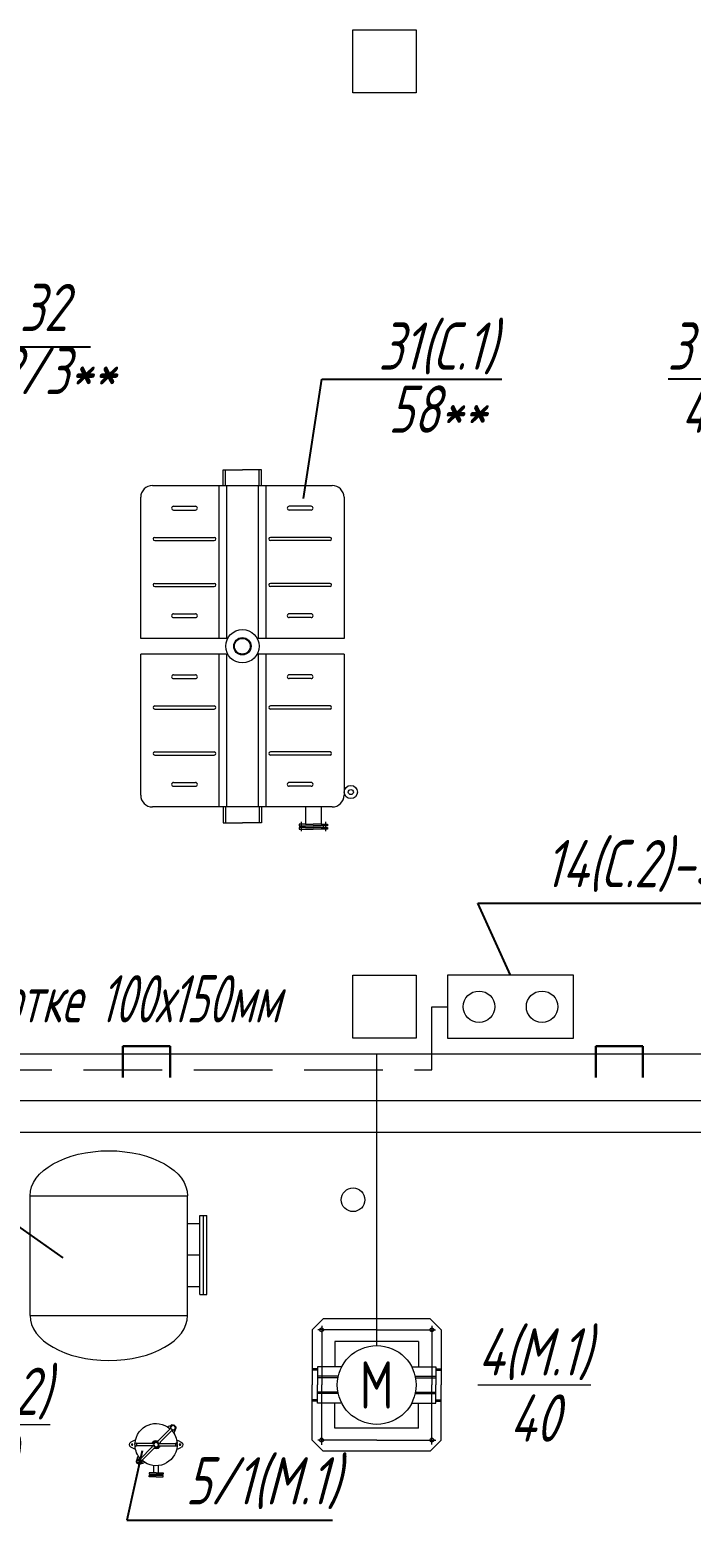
# Model space of a CAD drawing. Header units: millimetres. Extents: x -14296 to 10264, y -13087 to -5602.
# Drawn here: x -3208.8 to -3166.8, y -12752.6 to -12658 of the extents above; entities that cross this region are included whole.
import ezdxf
from ezdxf import colors
from ezdxf.entities.mleader import LeaderData, LeaderLine
from ezdxf.math import Vec2, Vec3

# ---------------------------------------------------------------- set-up
doc = ezdxf.new("R2010")
doc.units = ezdxf.units.MM
doc.linetypes.add('gost5', pattern=[7, 5, -2, 0])
doc.linetypes.add('ОСЕВАЯ', pattern=[50.8, 31.75, -6.35, 6.35, -6.35])
for name, color, linetype, lineweight in [('КаБель контрольный (Вновь)', 142, 'gost5', 15), ('КаБель силовой (Вновь)', 1, 'Continuous', 15), ('Линия выноска', 137, 'Continuous', 25), ('Рамка тонкая', 5, 'Continuous', 25), ('Строительный', 251, 'Continuous', 13), ('Текст', 7, 'Continuous', 20), ('Технологическое', 156, 'Continuous', 18), ('Эл. аппараты (Вновь)', 93, 'Continuous', 15), ('ЭлектрооБорудование (Вновь)', 160, 'Continuous', 15)]:
    doc.layers.add(name, color=color, linetype=linetype, lineweight=lineweight)
doc.styles.add('Simplex', font='simplex.shx', dxfattribs={"width": 0.7, "oblique": 15})

# ---------------------------------------------------------------- blocks, each defined once
blk = doc.blocks.new('_None')
blk = doc.blocks.new('A$C2C4D244A')
at = {"layer": 'Эл. аппараты (Вновь)'}
for p, q in [((4, 8), (0, 8)), ((0, 8), (0, 0)), ((4, 0), (4, 8)), ((0, 0), (4, 0))]:
    blk.add_line(p, q, dxfattribs=at)
for centre in [(2, 6), (2, 2)]:
    blk.add_circle(centre, 1, dxfattribs=at)

msp = doc.modelspace()

# ---------------------------------------------------------------- linework, layer by layer
at = {"layer": 'КаБель контрольный (Вновь)'}
for p, q in [((-3183.30898, -12723.96585), (-3183.30898, -12719.97393)), ((-3183.30898, -12719.97393), (-3182.30898, -12719.97393)), ((-3303.40898, -12723.96585), (-3183.30898, -12723.96585))]:
    msp.add_line(p, q, dxfattribs=at)
at = {"layer": 'КаБель силовой (Вновь)'}
for p, q in [((-3304.40898, -12722.96585), (-3138.31981, -12722.96585)), ((-3186.80442, -12741.47393), (-3186.80442, -12722.96585))]:
    msp.add_line(p, q, dxfattribs=at)
msp.add_circle((-3188.30442, -12732.21989), 0.75, dxfattribs=at)
at = {"layer": 'Рамка тонкая', "lineweight": 30}
for p, q in [((-3199.90898, -12722.46585), (-3202.90898, -12722.46585)), ((-3202.90898, -12722.46585), (-3202.90898, -12724.46585)), ((-3199.90898, -12724.46585), (-3199.90898, -12722.46585)), ((-3169.90898, -12722.46585), (-3172.90898, -12722.46585)), ((-3172.90898, -12722.46585), (-3172.90898, -12724.46585)), ((-3169.90898, -12724.46585), (-3169.90898, -12722.46585))]:
    msp.add_line(p, q, dxfattribs=at)
at = {"layer": 'Строительный'}
for p, q in [((-3188.30898, -12661.97393), (-3188.30898, -12657.97393)), ((-3188.30898, -12657.97393), (-3184.30898, -12657.97393)), ((-3184.30898, -12657.97393), (-3184.30898, -12661.97393)), ((-3184.30898, -12661.97393), (-3188.30898, -12661.97393)), ((-3188.30898, -12721.97393), (-3188.30898, -12717.97393)), ((-3188.30898, -12717.97393), (-3184.30898, -12717.97393)), ((-3184.30898, -12717.97393), (-3184.30898, -12721.97393)), ((-3184.30898, -12721.97393), (-3188.30898, -12721.97393))]:
    msp.add_line(p, q, dxfattribs=at)
at = {"layer": 'Строительный', "ltscale": 100}
for p, q in [((-3131.01737, -12725.9455), (-3277.18139, -12725.9455)), ((-3133.90754, -12727.9455), (-3279.18139, -12727.9455))]:
    msp.add_line(p, q, dxfattribs=at)
at = {"layer": 'Технологическое', "ltscale": 0.6}
for p, q in [((-3196.54569, -12686.89293), (-3196.54569, -12685.89293)), ((-3196.54569, -12685.89293), (-3195.32898, -12685.89293)), ((-3196.39357, -12686.89293), (-3196.39357, -12685.89293)), ((-3194.11227, -12685.89293), (-3195.32898, -12685.89293)), ((-3194.26439, -12686.89293), (-3194.26439, -12685.89293)), ((-3194.11227, -12686.89293), (-3194.11227, -12685.89293)), ((-3201.02898, -12686.89293), (-3189.62898, -12686.89293)), ((-3196.82898, -12686.89293), (-3196.82898, -12696.59293)), ((-3196.32898, -12686.89293), (-3196.32898, -12696.59293)), ((-3194.32898, -12686.89293), (-3194.32898, -12696.59293)), ((-3193.82898, -12686.89293), (-3193.82898, -12696.59293)), ((-3201.77898, -12696.59293), (-3201.77898, -12687.64293)), ((-3188.87898, -12687.64293), (-3188.87898, -12696.59293)), ((-3199.70099, -12688.20853), (-3198.3025, -12688.20853)), ((-3199.70099, -12688.44853), (-3198.3025, -12688.44853)), ((-3190.95698, -12688.20853), (-3192.35546, -12688.20853)), ((-3190.95698, -12688.44853), (-3192.35546, -12688.44853)), ((-3200.89281, -12690.1835), (-3197.11068, -12690.1835)), ((-3200.89281, -12690.3835), (-3197.11068, -12690.3835)), ((-3189.76516, -12690.1835), (-3193.54729, -12690.1835)), ((-3189.76516, -12690.3835), (-3193.54729, -12690.3835)), ((-3200.89281, -12693.10236), (-3197.11068, -12693.10236)), ((-3200.89281, -12693.30236), (-3197.11068, -12693.30236)), ((-3189.76516, -12693.10236), (-3193.54729, -12693.10236)), ((-3189.76516, -12693.30236), (-3193.54729, -12693.30236)), ((-3199.70099, -12695.03732), (-3198.3025, -12695.03732)), ((-3199.70099, -12695.27732), (-3198.3025, -12695.27732)), ((-3190.95698, -12695.03732), (-3192.35546, -12695.03732)), ((-3190.95698, -12695.27732), (-3192.35546, -12695.27732)), ((-3196.32898, -12696.59293), (-3201.77898, -12696.59293)), ((-3188.87898, -12696.59293), (-3194.32898, -12696.59293)), ((-3201.77898, -12706.54293), (-3201.77898, -12697.59293)), ((-3196.32898, -12697.59293), (-3201.77898, -12697.59293)), ((-3196.82898, -12697.59293), (-3196.82898, -12707.29293)), ((-3196.32898, -12697.59293), (-3196.32898, -12707.29293)), ((-3194.32898, -12697.59293), (-3194.32898, -12707.29293)), ((-3188.87898, -12697.59293), (-3194.32898, -12697.59293)), ((-3193.82898, -12697.59293), (-3193.82898, -12707.29293)), ((-3188.87898, -12697.59293), (-3188.87898, -12706.54293)), ((-3199.70099, -12698.90853), (-3198.3025, -12698.90853)), ((-3199.70099, -12699.14853), (-3198.3025, -12699.14853)), ((-3190.95698, -12698.90853), (-3192.35546, -12698.90853)), ((-3190.95698, -12699.14853), (-3192.35546, -12699.14853)), ((-3200.89281, -12700.8835), (-3197.11068, -12700.8835)), ((-3200.89281, -12701.0835), (-3197.11068, -12701.0835)), ((-3189.76516, -12700.8835), (-3193.54729, -12700.8835)), ((-3189.76516, -12701.0835), (-3193.54729, -12701.0835)), ((-3200.89281, -12703.80236), (-3197.11068, -12703.80236)), ((-3200.89281, -12704.00236), (-3197.11068, -12704.00236)), ((-3189.76516, -12703.80236), (-3193.54729, -12703.80236)), ((-3189.76516, -12704.00236), (-3193.54729, -12704.00236)), ((-3199.70099, -12705.73732), (-3198.3025, -12705.73732)), ((-3199.70099, -12705.97732), (-3198.3025, -12705.97732)), ((-3190.95698, -12705.73732), (-3192.35546, -12705.73732)), ((-3190.95698, -12705.97732), (-3192.35546, -12705.97732)), ((-3188.87898, -12706.54293), (-3188.87898, -12706.54293)), ((-3188.87898, -12706.54293), (-3188.87898, -12706.54293)), ((-3188.87898, -12706.54293), (-3188.87898, -12706.54293)), ((-3189.62898, -12707.29293), (-3201.02898, -12707.29293)), ((-3196.54569, -12707.29293), (-3196.54569, -12708.29293)), ((-3196.39357, -12707.29293), (-3196.39357, -12708.29293)), ((-3194.26439, -12707.29293), (-3194.26439, -12708.29293)), ((-3194.11227, -12707.29293), (-3194.11227, -12708.29293)), ((-3191.32898, -12707.29293), (-3191.32898, -12708.39293)), ((-3190.32898, -12707.29293), (-3190.32898, -12708.39293)), ((-3196.54569, -12708.29293), (-3195.32898, -12708.29293)), ((-3194.11227, -12708.29293), (-3195.32898, -12708.29293)), ((-3191.32898, -12708.39293), (-3191.72898, -12708.39293)), ((-3191.72898, -12708.39293), (-3191.72898, -12708.49293)), ((-3191.72898, -12708.49293), (-3191.32898, -12708.49293)), ((-3191.32898, -12708.59293), (-3191.72898, -12708.59293)), ((-3191.72898, -12708.59293), (-3191.72898, -12708.69293)), ((-3191.72898, -12708.69293), (-3190.82898, -12708.69293)), ((-3191.6024, -12708.2284), (-3191.6024, -12708.82853)), ((-3191.46508, -12708.49293), (-3191.46508, -12708.59293)), ((-3191.32898, -12708.39293), (-3190.82898, -12708.39293)), ((-3191.32898, -12708.49293), (-3190.82898, -12708.49293)), ((-3191.32898, -12708.59293), (-3190.82898, -12708.59293)), ((-3190.32898, -12708.39293), (-3190.82898, -12708.39293)), ((-3190.32898, -12708.49293), (-3190.82898, -12708.49293)), ((-3190.32898, -12708.59293), (-3190.82898, -12708.59293)), ((-3189.92898, -12708.69293), (-3190.82898, -12708.69293)), ((-3190.32898, -12708.39293), (-3189.92898, -12708.39293)), ((-3189.92898, -12708.49293), (-3190.32898, -12708.49293)), ((-3190.32898, -12708.59293), (-3189.92898, -12708.59293)), ((-3190.19289, -12708.49293), (-3190.19289, -12708.59293)), ((-3190.05556, -12708.2284), (-3190.05556, -12708.82853)), ((-3189.92898, -12708.39293), (-3189.92898, -12708.49293)), ((-3189.92898, -12708.59293), (-3189.92898, -12708.69293)), ((-3190.90442, -12740.47393), (-3190.20442, -12739.77393)), ((-3183.40442, -12739.77393), (-3190.20442, -12739.77393)), ((-3182.70442, -12740.47393), (-3183.40442, -12739.77393)), ((-3190.90442, -12740.47393), (-3190.90442, -12743.97393)), ((-3182.70442, -12740.47393), (-3182.70442, -12743.97393)), ((-3184.15442, -12741.22393), (-3189.45442, -12741.22393)), ((-3189.45442, -12741.22393), (-3189.45442, -12742.82393)), ((-3184.15442, -12741.22393), (-3184.15442, -12742.82393)), ((-3189.02421, -12742.82393), (-3190.55442, -12742.82393)), ((-3190.55442, -12742.82393), (-3190.55442, -12743.97393)), ((-3184.58462, -12742.82393), (-3183.05442, -12742.82393)), ((-3183.05442, -12742.82393), (-3183.05442, -12743.97393)), ((-3190.55442, -12742.93965), (-3190.90442, -12742.93965)), ((-3190.55442, -12743.03965), (-3190.90442, -12743.03965)), ((-3189.24317, -12743.42393), (-3190.55442, -12743.42393)), ((-3189.26358, -12743.52393), (-3190.55442, -12743.52393)), ((-3184.36567, -12743.42393), (-3183.05442, -12743.42393)), ((-3184.34525, -12743.52393), (-3183.05442, -12743.52393)), ((-3183.05442, -12742.93965), (-3182.70442, -12742.93965)), ((-3183.05442, -12743.03965), (-3182.70442, -12743.03965)), ((-3190.90442, -12747.47393), (-3190.90442, -12743.97393)), ((-3190.55442, -12745.12393), (-3190.55442, -12743.97393)), ((-3189.26358, -12744.42393), (-3190.55442, -12744.42393)), ((-3189.24317, -12744.52393), (-3190.55442, -12744.52393)), ((-3184.36567, -12744.52393), (-3183.05442, -12744.52393)), ((-3184.34525, -12744.42393), (-3183.05442, -12744.42393)), ((-3183.05442, -12745.12393), (-3183.05442, -12743.97393)), ((-3182.70442, -12747.47393), (-3182.70442, -12743.97393)), ((-3190.55442, -12744.90822), (-3190.90442, -12744.90822)), ((-3190.55442, -12745.00822), (-3190.90442, -12745.00822)), ((-3190.55442, -12745.00822), (-3190.55442, -12744.90822)), ((-3190.55442, -12745.00822), (-3190.55442, -12745.00822)), ((-3190.55442, -12745.00822), (-3190.55442, -12745.00822)), ((-3189.00938, -12745.12393), (-3190.55442, -12745.12393)), ((-3189.45442, -12746.72393), (-3189.45442, -12745.12393)), ((-3184.58462, -12745.12393), (-3183.05442, -12745.12393)), ((-3184.15442, -12746.72393), (-3184.15442, -12745.12393)), ((-3183.05442, -12744.90822), (-3182.70442, -12744.90822)), ((-3183.05442, -12745.00822), (-3182.70442, -12745.00822)), ((-3190.20442, -12748.17393), (-3190.90442, -12747.47393)), ((-3184.15442, -12746.72393), (-3189.45442, -12746.72393)), ((-3183.40442, -12748.17393), (-3182.70442, -12747.47393)), ((-3183.40442, -12748.17393), (-3190.20442, -12748.17393))]:
    msp.add_line(p, q, dxfattribs=at)
at = {"layer": 'Технологическое'}
for p, q in [((-3208.80394, -12739.56585), (-3208.80394, -12731.96585)), ((-3208.80394, -12731.96585), (-3198.80394, -12731.96585)), ((-3198.80394, -12739.56585), (-3198.80394, -12731.96585)), ((-3198.02894, -12738.22314), (-3198.02894, -12733.22314)), ((-3198.02894, -12733.22314), (-3197.57894, -12733.22314)), ((-3197.80394, -12738.22314), (-3197.80394, -12733.22314)), ((-3197.57894, -12738.22314), (-3197.57894, -12733.22314)), ((-3198.80394, -12733.72314), (-3198.02894, -12733.72314)), ((-3198.80394, -12735.72314), (-3198.02894, -12735.72314)), ((-3198.80394, -12737.72314), (-3198.02894, -12737.72314)), ((-3198.02894, -12738.22314), (-3197.57894, -12738.22314)), ((-3208.80394, -12739.56585), (-3198.80394, -12739.56585))]:
    msp.add_line(p, q, dxfattribs=at)
at = {"layer": 'Технологическое', "linetype": 'ОСЕВАЯ', "ltscale": 0.6}
for p, q in [((-3186.80442, -12740.47393), (-3190.54373, -12740.47393)), ((-3190.29396, -12740.22244), (-3190.29396, -12743.97393)), ((-3186.80442, -12740.47393), (-3183.06969, -12740.47393)), ((-3183.30442, -12740.22098), (-3183.30442, -12743.97393)), ((-3190.29396, -12747.76282), (-3190.29396, -12743.97393)), ((-3183.30442, -12747.74106), (-3183.30442, -12743.97393)), ((-3186.80442, -12747.47393), (-3190.53667, -12747.47393)), ((-3186.80442, -12747.47393), (-3183.05252, -12747.47393))]:
    msp.add_line(p, q, dxfattribs=at)
at = {"layer": 'Технологическое'}
for points in [[(-3200.0642, -12746.64067), (-3200.00745, -12746.58392), (-3199.87218, -12746.54235)], [(-3199.82665, -12746.49682), (-3199.91705, -12746.58722), (-3199.88076, -12746.62351)], [(-3199.81741, -12746.59711), (-3199.90584, -12746.68554), (-3199.81741, -12746.77396)], [(-3199.75407, -12746.53376), (-3199.77254, -12746.51529), (-3199.89858, -12746.64133), (-3199.8801, -12746.6598)], [(-3199.79036, -12746.53311), (-3199.82665, -12746.49682)], [(-3199.81741, -12746.59711), (-3199.72899, -12746.50869), (-3199.64056, -12746.59711)], [(-3199.80289, -12746.52058), (-3199.78178, -12746.51398)], [(-3199.69071, -12746.54696), (-3199.67751, -12746.53376)], [(-3199.5772, -12746.63407), (-3199.67751, -12746.53376)], [(-3199.64056, -12746.77396), (-3199.55214, -12746.68554), (-3199.64056, -12746.59711)], [(-3199.5772, -12746.63407), (-3199.5904, -12746.64727)], [(-3202.11514, -12747.4906), (-3202.19565, -12747.4906), (-3202.40483, -12747.6008)], [(-3200.99596, -12747.68594), (-3200.97155, -12747.65096), (-3200.94186, -12747.61863)], [(-3200.64095, -12747.49721), (-3200.6482, -12747.50315), (-3200.65745, -12747.50711), (-3200.66669, -12747.50842)], [(-3200.64095, -12747.49721), (-3199.86756, -12746.72382)], [(-3200.55055, -12747.62325), (-3200.55187, -12747.65492), (-3200.5545, -12747.68659)], [(-3200.55055, -12747.62325), (-3200.54988, -12747.61334), (-3200.54659, -12747.60476), (-3200.54065, -12747.59751)], [(-3199.76726, -12746.82412), (-3200.54065, -12747.59751)], [(-3199.64056, -12746.77396), (-3199.72899, -12746.86239), (-3199.81741, -12746.77396)], [(-3199.57721, -12746.71062), (-3199.5594, -12746.72843), (-3199.68543, -12746.85447), (-3199.70325, -12746.83665)], [(-3199.68543, -12747.01944), (-3199.62868, -12746.96269), (-3199.55874, -12746.73702)], [(-3199.49077, -12747.48995), (-3199.41026, -12747.48995), (-3199.20173, -12747.59949)], [(-3202.1158, -12748.02709), (-3202.19696, -12748.02644), (-3202.40483, -12747.91624)], [(-3202.1422, -12747.75786), (-3202.14285, -12747.82978)], [(-3202.10722, -12747.86542), (-3202.11844, -12747.86345), (-3202.12768, -12747.85817), (-3202.1356, -12747.85024), (-3202.14154, -12747.84035), (-3202.14285, -12747.82978)], [(-3202.10722, -12747.86542), (-3202.0894, -12747.86476)], [(-3202.05377, -12747.75787), (-3202.05377, -12747.82914), (-3202.05575, -12747.84035), (-3202.06038, -12747.85024), (-3202.06829, -12747.85816), (-3202.07818, -12747.86279), (-3202.0894, -12747.86476)], [(-3202.05377, -12747.68659), (-3202.05377, -12747.75787)], [(-3200.96627, -12747.68659), (-3202.05377, -12747.68659)], [(-3200.96693, -12747.82978), (-3202.05377, -12747.82914)], [(-3201.91981, -12748.49628), (-3201.97723, -12748.55369), (-3202.04717, -12748.77937)], [(-3201.06394, -12747.9202), (-3201.79443, -12748.65069)], [(-3201.69479, -12748.75165), (-3200.96364, -12748.0205)], [(-3201.05273, -12747.89446), (-3201.05404, -12747.9037), (-3201.058, -12747.91295), (-3201.06394, -12747.9202)], [(-3201.05206, -12747.85685), (-3201.0613, -12747.82914)], [(-3201.05273, -12747.89446), (-3201.05273, -12747.86147), (-3201.04876, -12747.82979)], [(-3200.96364, -12748.0205), (-3200.95639, -12748.01456), (-3200.94714, -12748.0106), (-3200.93725, -12748.00994)], [(-3200.60664, -12747.82978), (-3200.63237, -12747.86609), (-3200.66141, -12747.89908)], [(-3200.63963, -12747.82978), (-3199.5528, -12747.82913)], [(-3200.63896, -12747.68659), (-3199.55279, -12747.68659)], [(-3200.55253, -12747.6635), (-3200.54527, -12747.68659)], [(-3199.5528, -12747.82913), (-3199.55279, -12747.75787)], [(-3199.55279, -12747.75787), (-3199.55279, -12747.68659), (-3199.55082, -12747.67538), (-3199.5462, -12747.66548), (-3199.53828, -12747.65756), (-3199.52771, -12747.65228), (-3199.51715, -12747.65096)], [(-3199.49935, -12747.86542), (-3199.51717, -12747.86476)], [(-3199.49934, -12747.6503), (-3199.51715, -12747.65096)], [(-3199.46304, -12747.75787), (-3199.46371, -12747.82978), (-3199.46503, -12747.84034), (-3199.47032, -12747.85091), (-3199.47823, -12747.85883), (-3199.48813, -12747.86344), (-3199.49935, -12747.86542)], [(-3199.49934, -12747.6503), (-3199.48812, -12747.65228), (-3199.47823, -12747.65822), (-3199.47031, -12747.66614), (-3199.46503, -12747.67537), (-3199.46304, -12747.68659)], [(-3199.4901, -12748.02512), (-3199.40959, -12748.02512), (-3199.20107, -12747.91558)], [(-3199.46304, -12747.75787), (-3199.46304, -12747.68659)], [(-3201.76077, -12748.7147), (-3201.71855, -12748.87307), (-3201.83536, -12748.98987), (-3201.99438, -12748.94697), (-3202.03595, -12748.78794), (-3201.91982, -12748.67181), (-3201.76077, -12748.7147)], [(-3201.79443, -12748.65069), (-3201.80499, -12748.6573), (-3201.81753, -12748.66059), (-3201.83007, -12748.65993)], [(-3201.5417, -12748.87571), (-3201.59846, -12748.93246), (-3201.82413, -12749.00241)], [(-3201.70403, -12748.78597), (-3201.70469, -12748.77343), (-3201.70205, -12748.76155), (-3201.69479, -12748.75165)], [(-3200.94582, -12749.54418), (-3200.94583, -12749.09018)], [(-3200.66075, -12749.54418), (-3200.66009, -12749.08951)], [(-3200.80328, -12749.54417), (-3201.24936, -12749.54418), (-3201.25003, -12749.63326), (-3200.80328, -12749.63392)], [(-3200.80328, -12749.8121), (-3201.24936, -12749.81209), (-3201.25003, -12749.72301), (-3200.80328, -12749.72235)], [(-3201.10683, -12749.66955), (-3201.14246, -12749.63392)], [(-3201.14246, -12749.72235), (-3201.10683, -12749.68672), (-3201.10683, -12749.66955)], [(-3201.10683, -12749.66955), (-3200.80328, -12749.66955)], [(-3201.10683, -12749.68672), (-3200.80328, -12749.68672)], [(-3200.80328, -12749.54417), (-3200.35654, -12749.54352), (-3200.35654, -12749.63326), (-3200.80328, -12749.63392)], [(-3200.49974, -12749.66955), (-3200.80328, -12749.66955)], [(-3200.49974, -12749.68672), (-3200.80328, -12749.68672)], [(-3200.3572, -12749.81209), (-3200.35654, -12749.72301), (-3200.80328, -12749.72235)], [(-3200.80328, -12749.8121), (-3200.3572, -12749.81209)], [(-3200.49974, -12749.66955), (-3200.46345, -12749.63326)], [(-3200.46345, -12749.72301), (-3200.49974, -12749.68672), (-3200.49974, -12749.66955)]]:
    msp.add_lwpolyline(points, dxfattribs=at)
at = {"layer": 'Технологическое', "ltscale": 0.6}
for centre, radius in [((-3195.32898, -12697.09293), 1.05683), ((-3195.32898, -12697.09293), 0.55), ((-3195.32898, -12697.09293), 0.5), ((-3188.44632, -12706.34554), 0.41597), ((-3188.44632, -12706.34554), 0.16225), ((-3190.30442, -12740.47393), 0.125), ((-3183.30442, -12740.47393), 0.125), ((-3190.30442, -12747.47393), 0.125), ((-3183.30442, -12747.47393), 0.125)]:
    msp.add_circle(centre, radius, dxfattribs=at)
for centre, radius, start, end in [((-3201.02898, -12687.64293), 0.75, 90, 180), ((-3189.62898, -12687.64293), 0.75, 0, 90), ((-3199.70099, -12688.32853), 0.12, 90, 270), ((-3198.3025, -12688.32853), 0.12, 270, 90), ((-3192.35546, -12688.32853), 0.12, 90, 270), ((-3190.95698, -12688.32853), 0.12, 270, 90), ((-3200.89281, -12690.2835), 0.1, 90, 270), ((-3197.11068, -12690.2835), 0.1, 270, 90), ((-3193.54729, -12690.2835), 0.1, 90, 270), ((-3189.76516, -12690.2835), 0.1, 270, 90), ((-3200.89281, -12693.20236), 0.1, 90, 270), ((-3197.11068, -12693.20236), 0.1, 270, 90), ((-3193.54729, -12693.20236), 0.1, 90, 270), ((-3189.76516, -12693.20236), 0.1, 270, 90), ((-3199.70099, -12695.15732), 0.12, 90, 270), ((-3198.3025, -12695.15732), 0.12, 270, 90), ((-3192.35546, -12695.15732), 0.12, 90, 270), ((-3190.95698, -12695.15732), 0.12, 270, 90), ((-3199.70099, -12699.02853), 0.12, 90, 270), ((-3198.3025, -12699.02853), 0.12, 270, 90), ((-3192.35546, -12699.02853), 0.12, 90, 270), ((-3190.95698, -12699.02853), 0.12, 270, 90), ((-3200.89281, -12700.9835), 0.1, 90, 270), ((-3197.11068, -12700.9835), 0.1, 270, 90), ((-3193.54729, -12700.9835), 0.1, 90, 270), ((-3189.76516, -12700.9835), 0.1, 270, 90), ((-3200.89281, -12703.90236), 0.1, 90, 270), ((-3197.11068, -12703.90236), 0.1, 270, 90), ((-3193.54729, -12703.90236), 0.1, 90, 270), ((-3189.76516, -12703.90236), 0.1, 270, 90), ((-3199.70099, -12705.85732), 0.12, 90, 270), ((-3198.3025, -12705.85732), 0.12, 270, 90), ((-3192.35546, -12705.85732), 0.12, 90, 270), ((-3190.95698, -12705.85732), 0.12, 270, 90), ((-3201.02898, -12706.54293), 0.75, 180, 270), ((-3189.62898, -12706.54293), 0.75, 270, 0)]:
    msp.add_arc(centre, radius, start, end, dxfattribs=at)
at = {"layer": 'Технологическое', "extrusion": (0, 0, -1)}
msp.add_ellipse((-3203.80394, -12731.96585), major_axis=(-5, 0), ratio=0.571, start_param=0, end_param=3.14159265, dxfattribs=at)
at = {"layer": 'Технологическое'}
msp.add_ellipse((-3203.80394, -12739.56585), major_axis=(-5, 0), ratio=0.571, start_param=0, end_param=3.14159265, dxfattribs=at)
for points in [[(-3202.14021, -12747.67274), (-3202.0569, -12746.55152), (-3200.74942, -12746.0179), (-3199.90649, -12746.76275)], [(-3199.78178, -12746.51398), (-3199.6462, -12746.47202), (-3199.51611, -12746.59998), (-3199.55874, -12746.73702)], [(-3202.40483, -12747.91624), (-3202.53245, -12747.84834), (-3202.53128, -12747.66697), (-3202.40483, -12747.6008)], [(-3201.0613, -12747.68659), (-3201.0194, -12747.53349), (-3200.85153, -12747.44948), (-3200.7043, -12747.50909)], [(-3200.94186, -12747.61863), (-3200.86742, -12747.54479), (-3200.77163, -12747.50585), (-3200.66669, -12747.50842)], [(-3199.80619, -12746.86305), (-3199.60743, -12747.08304), (-3199.48327, -12747.37657), (-3199.46635, -12747.67274)], [(-3199.20173, -12747.59949), (-3199.07391, -12747.66686), (-3199.07482, -12747.84665), (-3199.20107, -12747.91558)], [(-3202.1422, -12747.75786), (-3202.14339, -12747.7091), (-3202.15998, -12747.64203), (-3202.08941, -12747.65096)], [(-3201.79972, -12748.65333), (-3202.00164, -12748.42602), (-3202.12038, -12748.14671), (-3202.14022, -12747.84298)], [(-3202.08941, -12747.65096), (-3202.06743, -12747.65259), (-3202.0554, -12747.66462), (-3202.05377, -12747.68659)], [(-3199.46635, -12747.84299), (-3199.54841, -12748.96324), (-3200.85461, -12749.4968), (-3201.69809, -12748.75496)], [(-3200.66141, -12747.89908), (-3200.73001, -12747.96968), (-3200.83876, -12748.01402), (-3200.93725, -12748.00994)], [(-3200.54527, -12747.82914), (-3200.58473, -12747.98047), (-3200.75201, -12748.06436), (-3200.89765, -12748.00862)], [(-3199.51717, -12747.86476), (-3199.53791, -12747.86495), (-3199.552, -12747.84952), (-3199.5528, -12747.82913)]]:
    msp.add_open_spline(points, degree=3, dxfattribs=at)
for points in [[(-3199.83918, -12746.55027), (-3199.82299, -12746.56673), (-3199.84695, -12746.59099), (-3199.8636, -12746.57469), (-3199.8801, -12746.55923), (-3199.85468, -12746.53376), (-3199.83918, -12746.55027)], [(-3200.67659, -12747.63183), (-3200.5176, -12747.80753), (-3200.75286, -12748.0435), (-3200.92932, -12747.88456), (-3201.08937, -12747.70797), (-3200.85238, -12747.47174), (-3200.67659, -12747.63183)], [(-3200.70166, -12747.6569), (-3200.57488, -12747.79848), (-3200.76294, -12747.98589), (-3200.90424, -12747.85948), (-3201.03121, -12747.71784), (-3200.84447, -12747.52927), (-3200.70166, -12747.6569)], [(-3202.29001, -12747.7275), (-3202.25008, -12747.77097), (-3202.30957, -12747.82964), (-3202.3527, -12747.79019), (-3202.39375, -12747.74693), (-3202.33363, -12747.686), (-3202.29001, -12747.7275)], [(-3199.25321, -12747.72619), (-3199.21255, -12747.76894), (-3199.27324, -12747.8295), (-3199.31589, -12747.78887), (-3199.35733, -12747.74673), (-3199.29538, -12747.68476), (-3199.25321, -12747.72619)], [(-3201.70403, -12748.78597), (-3201.66094, -12748.95743), (-3201.85802, -12749.07983), (-3201.99307, -12748.96678), (-3202.13469, -12748.83893), (-3202.01453, -12748.61411), (-3201.83007, -12748.65993)], [(-3201.81357, -12748.76881), (-3201.73223, -12748.85489), (-3201.85272, -12748.97633), (-3201.93961, -12748.89485), (-3202.02018, -12748.80756), (-3201.89997, -12748.68839), (-3201.81357, -12748.76881)]]:
    msp.add_open_spline(points, degree=3, knots=[0, 0, 0, 0, 1, 1, 1, 2, 2, 2, 2], dxfattribs=at)
at = {"layer": 'ЭлектрооБорудование (Вновь)'}
msp.add_circle((-3186.80442, -12743.97393), 2.5, dxfattribs=at)

# ---------------------------------------------------------------- block references
at = {"layer": 'Эл. аппараты (Вновь)', "rotation": 90}
msp.add_blockref('A$C2C4D244A', (-3174.30898, -12721.97391), dxfattribs=at)

# ---------------------------------------------------------------- texts
at = {"layer": 'Текст', "char_height": 3, "attachment_point": 5, "style": 'Simplex'}
for s, insert, width in [('\\A1;{\\W0.6;в лотке 100х150мм}', (-3203.73394, -12719.46585), 58.7087971), ('\\A1;\\S4(М.1)/40;', (-3176.80442, -12743.97393), 4.9055162), ('\\A1;\\S4(М.2)/40;', (-3211.30442, -12746.47393), 4.9055162)]:
    msp.add_mtext(s, dxfattribs=dict(at, insert=insert, width=width))
at = {"layer": 'ЭлектрооБорудование (Вновь)', "insert": (-3186.80442, -12743.97393), "char_height": 3, "width": 6.7817159, "attachment_point": 5, "style": 'Simplex'}
msp.add_mtext('{\\Q0;М}', dxfattribs=at)

# ---------------------------------------------------------------- leaders
at = {"layer": 'Линия выноска'}
ml = msp.add_multileader_mtext('Standard', dxfattribs=at)
ml.set_content('32\\P52/3**', color=2, style='Simplex')
ml.set_leader_properties()
ml.set_arrow_properties(name='NONE')
ml.build(insert=Vec2(0, 0))
ml.multileader.update_dxf_attribs({"text_left_attachment_type": 6, "text_right_attachment_type": 6, "dogleg_length": 0})
ctx = ml.context
ctx.base_point, ctx.char_height, ctx.plane_origin = Vec3(-3215.62074, -12678.09649), 3, Vec3(-3155.43241, -12691.2241)
ctx.left_attachment, ctx.right_attachment, ctx.text_align_type = 6, 6, 1
notes = []
notes.append((ctx, [(1, (1, 1, 0), (-3215.62074, -12678.09649), (1, 0), 0, [(1, [(-3218.25391, -12687.73348)], 0, [])])]))
ctx.mtext.insert, ctx.mtext.alignment, ctx.mtext.line_spacing_factor, ctx.mtext.flow_direction = Vec3(-3207.95279, -12674.09649), 2, 0.8, 5
ml = msp.add_multileader_mtext('Standard', dxfattribs=at)
ml.set_content('31(С.1)\\P58**', color=2, style='Simplex')
ml.set_leader_properties()
ml.set_arrow_properties(name='NONE')
ml.build(insert=Vec2(0, 0))
ml.multileader.update_dxf_attribs({"text_left_attachment_type": 6, "text_right_attachment_type": 6, "dogleg_length": 0})
ctx = ml.context
ctx.base_point, ctx.char_height, ctx.plane_origin = Vec3(-3190.28923, -12680.14765), 3, Vec3(-3130.1009, -12691.2241)
ctx.left_attachment, ctx.right_attachment, ctx.text_align_type = 6, 6, 1
notes.append((ctx, [(1, (1, 1, 0), (-3190.28923, -12680.14765), (1, 0), 0, [(1, [(-3191.45694, -12687.7254)], 0, [])])]))
ctx.mtext.insert, ctx.mtext.alignment, ctx.mtext.line_spacing_factor, ctx.mtext.flow_direction = Vec3(-3182.95956, -12676.54765), 2, 0.8, 5
ml = msp.add_multileader_mtext('Standard', dxfattribs=at)
ml.set_content('31(С.2)\\P43**', color=2, style='Simplex')
ml.set_leader_properties()
ml.set_arrow_properties(name='NONE')
ml.build(insert=Vec2(0, 0))
ml.multileader.update_dxf_attribs({"text_left_attachment_type": 6, "text_right_attachment_type": 6, "dogleg_length": 0})
ctx = ml.context
ctx.base_point, ctx.char_height, ctx.plane_origin = Vec3(-3171.94904, -12680.14765), 3, Vec3(-3109.96823, -12691.2241)
ctx.left_attachment, ctx.right_attachment, ctx.text_align_type = 6, 6, 1
notes.append((ctx, [(0, (1, 1, 0), (-3156.8897, -12680.14765), (-1, 0), 0, [(1, [(-3155.23933, -12688.54058)], 0, [])])]))
ctx.mtext.insert, ctx.mtext.alignment, ctx.mtext.line_spacing_factor, ctx.mtext.flow_direction = Vec3(-3164.41937, -12676.54765), 2, 0.8, 5
ml = msp.add_multileader_mtext('Standard', dxfattribs=at)
ml.set_content('14(С.2)-SB', color=2, style='Simplex')
ml.set_leader_properties()
ml.set_arrow_properties(name='NONE')
ml.build(insert=Vec2(0, 0))
ml.multileader.update_dxf_attribs({"text_left_attachment_type": 6, "text_right_attachment_type": 6, "dogleg_length": 0})
ctx = ml.context
ctx.base_point, ctx.char_height, ctx.plane_origin = Vec3(-3180.38848, -12713.38857), 3, Vec3(-3163.86115, -12711.57162)
ctx.left_attachment, ctx.right_attachment, ctx.text_align_type = 6, 6, 1
notes.append((ctx, [(1, (1, 1, 0), (-3180.38848, -12713.38857), (1, 0), 0, [(3, [(-3178.30898, -12717.97393)], 0, [])])]))
ctx.mtext.insert, ctx.mtext.alignment, ctx.mtext.flow_direction = Vec3(-3169.61312, -12709.38857), 2, 5
ml = msp.add_multileader_mtext('Standard', dxfattribs=at)
ml.set_content('{\\W0.7;6(М.1)}', color=2, style='Simplex')
ml.set_leader_properties()
ml.set_arrow_properties(name='NONE')
ml.build(insert=Vec2(0, 0))
ml.multileader.update_dxf_attribs({"text_left_attachment_type": 6, "text_right_attachment_type": 6, "dogleg_length": 0})
ctx = ml.context
ctx.base_point, ctx.char_height, ctx.plane_origin = Vec3(-3222.98263, -12733.88025), 3, Vec3(-3147.34313, -12768.44548)
ctx.left_attachment, ctx.right_attachment, ctx.text_align_type = 6, 6, 1
notes.append((ctx, [(0, (1, 1, 0), (-3209.58501, -12733.88025), (-1, 0), 0, [(1, [(-3206.70497, -12735.9139)], 0, [])])]))
ctx.mtext.insert, ctx.mtext.alignment, ctx.mtext.flow_direction = Vec3(-3216.28382, -12729.88025), 2, 5
ml = msp.add_multileader_mtext('Standard', dxfattribs=at)
ml.set_content('5/1(М.1)', color=2, style='Simplex')
ml.set_leader_properties()
ml.set_arrow_properties(name='NONE')
ml.build(insert=Vec2(0, 0))
ml.multileader.update_dxf_attribs({"text_left_attachment_type": 6, "text_right_attachment_type": 6, "dogleg_length": 0})
ctx = ml.context
ctx.base_point, ctx.char_height, ctx.plane_origin = Vec3(-3202.66867, -12752.55494), 3, Vec3(-3113.68393, -12785.10979)
ctx.left_attachment, ctx.right_attachment, ctx.text_align_type = 6, 6, 1
notes.append((ctx, [(1, (1, 1, 0), (-3202.66867, -12752.55494), (1, 0), 0, [(1, [(-3201.67691, -12748.15527)], 0, [])])]))
ctx.mtext.insert, ctx.mtext.alignment, ctx.mtext.flow_direction = Vec3(-3194.039, -12748.55494), 2, 5
for ctx, leaders in notes:
    for number, flags, end, landing, length, lines in leaders:
        leader = LeaderData()
        leader.index, (leader.has_last_leader_line, leader.has_dogleg_vector, leader.attachment_direction) = number, flags
        leader.last_leader_point, leader.dogleg_vector, leader.dogleg_length = Vec3(end), Vec3(landing), length
        for number, points, colour, breaks in lines:
            line = LeaderLine()
            line.index, line.vertices, line.color, line.breaks = number, Vec3.list(points), colors.encode_raw_color(colour), breaks
            leader.lines.append(line)
        ctx.leaders.append(leader)

doc.saveas('drawing.dxf')
